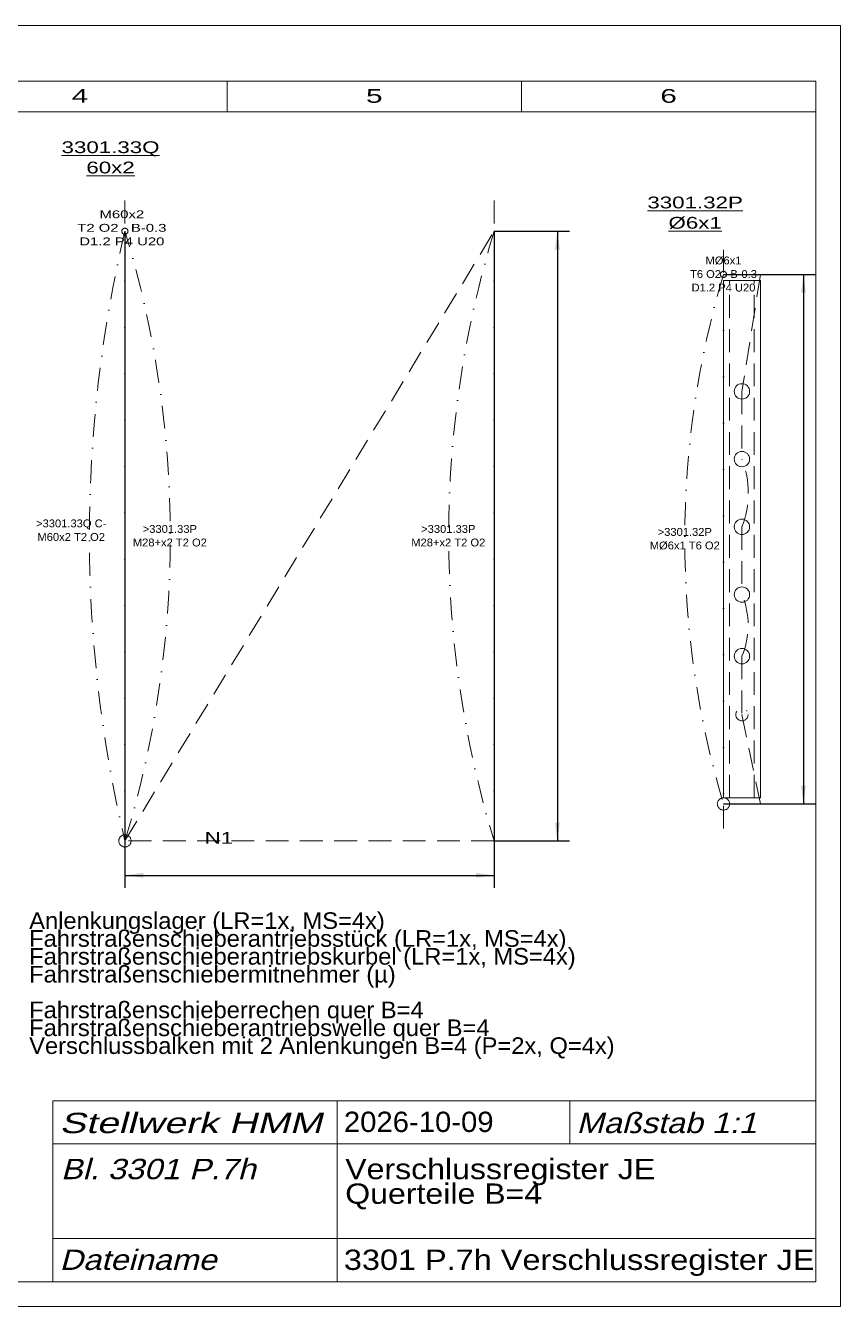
# Model space of a CAD drawing. Extents: x 1 to 296, y 1 to 209.
# Drawn here: x 163.6 to 296, y 1 to 209 of the extents above; entities that cross this region are included whole.
import ezdxf
from ezdxf.enums import TextEntityAlignment as Align

# ---------------------------------------------------------------- set-up
doc = ezdxf.new("R2010")
doc.units = 0
doc.header["$LTSCALE"] = 7.425
for name, pattern in [('DASHDOT', [1, 0.5, -0.25, 0, -0.25]), ('DASHED', [0.75, 0.5, -0.25]), ('DIVIDE', [1.25, 0.5, -0.25, 0, -0.25, 0, -0.25]), ('PHANTOM', [2.5, 1.25, -0.25, 0.25, -0.25, 0.25, -0.25])]:
    doc.linetypes.add(name, pattern=pattern)
for name, color, linetype, lineweight in [('3301 FAHRSTRAßENSCHIEBERANTRIEB', 171, 'CONTINUOUS', 18), ('3301_32P # FSTRSCHIEBERANTRIEBSWELLE', 30, 'CONTINUOUS', 18), ('3301_33Q # VERSCHLUSSBALKEN', 30, 'CONTINUOUS', 18), ('3301___ VERSCHLUSSREGISTER', 230, 'CONTINUOUS', 0), ('BEMASSUNG', 7, 'CONTINUOUS', 25), ('BESCHRIFTUNG', 7, 'CONTINUOUS', 25), ('MASSGRENZEN', 172, 'CONTINUOUS', 25), ('MASSLINIEN', 172, 'CONTINUOUS', 25), ('MASSTEXTE', 212, 'CONTINUOUS', 25), ('MITTELLINIEN', 5, 'DASHDOT', 13), ('STANDARD', 7, 'CONTINUOUS', 0)]:
    doc.layers.add(name, color=color, linetype=linetype, lineweight=lineweight)
doc.styles.add('Arial', font='arial.ttf')

# ---------------------------------------------------------------- blocks, each defined once
blk = doc.blocks.new('D407487744')
at = {"layer": 'MASSGRENZEN'}
for points in [[(179.73, 71), (182.71, 71.39), (182.71, 70.61)], [(239.73, 71), (236.76, 70.61), (236.76, 71.39)]]:
    blk.add_solid(points, dxfattribs=at)
at = {"layer": 'MASSLINIEN', "color": 172}
for p, q in [((179.73, 175.6), (179.73, 69)), ((239.73, 175.6), (239.73, 69)), ((179.73, 71), (239.73, 71))]:
    blk.add_line(p, q, dxfattribs=at)
blk = doc.blocks.new('D407487488')
at = {"layer": 'MASSGRENZEN'}
for points in [[(250, 175.6), (250.39, 172.62), (249.61, 172.62)], [(250, 76.6), (249.61, 79.57), (250.39, 79.57)]]:
    blk.add_solid(points, dxfattribs=at)
at = {"layer": 'MASSLINIEN', "color": 172}
for p, q in [((239.73, 175.6), (252, 175.6)), ((250, 175.6), (250, 76.6)), ((239.73, 76.6), (252, 76.6))]:
    blk.add_line(p, q, dxfattribs=at)
blk = doc.blocks.new('D407603200')
at = {"layer": 'MASSGRENZEN'}
for points in [[(290, 168.6), (290.39, 165.63), (289.61, 165.63)], [(290, 82.6), (289.61, 85.57), (290.39, 85.57)]]:
    blk.add_solid(points, dxfattribs=at)
at = {"layer": 'MASSLINIEN', "color": 172}
for p, q in [((277, 168.6), (292, 168.6)), ((290, 168.6), (290, 82.6)), ((277, 82.6), (292, 82.6))]:
    blk.add_line(p, q, dxfattribs=at)

msp = doc.modelspace()

# ---------------------------------------------------------------- linework, layer by layer
at = {"layer": '3301 FAHRSTRAßENSCHIEBERANTRIEB'}
for p, q in [((277, 167.6), (283, 167.6)), ((277, 83.6), (277, 167.6)), ((283, 83.6), (283, 167.6)), ((277, 83.6), (283, 83.6))]:
    msp.add_line(p, q, dxfattribs=at)
at = {"layer": '3301 FAHRSTRAßENSCHIEBERANTRIEB', "linetype": 'DASHED'}
for p, q in [((278, 83.6), (278, 167.6)), ((282, 83.6), (282, 167.6))]:
    msp.add_line(p, q, dxfattribs=at)
at = {"layer": '3301_32P # FSTRSCHIEBERANTRIEBSWELLE', "linetype": 'DIVIDE'}
for p, q in [((277, 168.6), (283, 168.6)), ((277, 82.6), (283, 82.6))]:
    msp.add_line(p, q, dxfattribs=at)
at = {"layer": '3301_32P # FSTRSCHIEBERANTRIEBSWELLE', "linetype": 'DASHED'}
for p, q in [((283, 168.6), (280, 149.6)), ((280, 149.6), (280, 138.6)), ((280, 127.6), (280, 116.6)), ((280, 106.6), (280, 97.1)), ((280, 97.1), (283, 82.6))]:
    msp.add_line(p, q, dxfattribs=at)
at = {"layer": '3301_32P # FSTRSCHIEBERANTRIEBSWELLE', "linetype": 'PHANTOM'}
for centre, radius in [((277, 168.6), 0.5), ((277, 82.6), 1)]:
    msp.add_circle(centre, radius, dxfattribs=at)
at = {"layer": '3301_32P # FSTRSCHIEBERANTRIEBSWELLE'}
for centre in [(280, 149.6), (280, 138.6), (280, 127.6), (280, 116.6), (280, 106.6)]:
    msp.add_circle(centre, 1.25, dxfattribs=at)
at = {"layer": '3301_32P # FSTRSCHIEBERANTRIEBSWELLE', "linetype": 'DIVIDE'}
msp.add_circle((280, 97.1), 1, dxfattribs=at)
at = {"layer": '3301_32P # FSTRSCHIEBERANTRIEBSWELLE', "linetype": 'DASHED'}
for centre, radius, start, end in [((265.78, 133.1), 15.25, 338.8546, 381.1454), ((268.08, 111.6), 12.93, 337.2437, 382.7563)]:
    msp.add_arc(centre, radius, start, end, dxfattribs=at)
at = {"layer": '3301_33Q # VERSCHLUSSBALKEN', "linetype": 'DASHED'}
for p, q in [((179.73, 76.6), (239.73, 175.6)), ((239.73, 76.6), (179.73, 76.6))]:
    msp.add_line(p, q, dxfattribs=at)
at = {"layer": '3301_33Q # VERSCHLUSSBALKEN', "linetype": 'PHANTOM'}
for centre, radius in [((179.73, 175.6), 0.5), ((179.73, 76.6), 1)]:
    msp.add_circle(centre, radius, dxfattribs=at)
at = {"layer": '3301_33Q # VERSCHLUSSBALKEN', "linetype": 'DASHDOT'}
for centre, start, end in [((17.37, 126.1), 343.0448, 376.9552), ((402.09, 126.1), 163.0448, 196.9552)]:
    msp.add_arc(centre, 169.74, start, end, dxfattribs=at)
at = {"layer": '3301___ VERSCHLUSSREGISTER', "linetype": 'DASHDOT'}
for centre, radius, start, end in [((389.29, 126.1), 215.33, 166.7098, 193.2902), ((420.72, 125.6), 150.01, 163.3432, 196.6568)]:
    msp.add_arc(centre, radius, start, end, dxfattribs=at)
at = {"layer": 'MITTELLINIEN'}
for p, q in [((179.73, 180.6), (179.73, 71.6)), ((239.73, 180.6), (239.73, 71.6)), ((277, 172.6), (277, 78.6))]:
    msp.add_line(p, q, dxfattribs=at)
at = {"layer": 'STANDARD'}
for p, q in [((296, 209), (1, 209)), ((296, 1), (296, 209)), ((292, 200), (5, 200)), ((196.33, 200), (196.33, 195)), ((244.17, 200), (244.17, 195)), ((292, 200), (292, 195)), ((292, 195), (10, 195)), ((292, 5), (292, 195)), ((10, 5), (292, 5)), ((1, 1), (296, 1))]:
    msp.add_line(p, q, dxfattribs=at)
at = {"layer": 'STANDARD', "lineweight": 0}
for p, q in [((168.02, 34.4), (291.91, 34.4)), ((168.02, 34.4), (168.02, 5)), ((214.22, 34.4), (214.22, 5)), ((252.02, 34.4), (252.02, 27.4)), ((168.02, 27.4), (291.91, 27.4)), ((168.02, 12), (291.91, 12))]:
    msp.add_line(p, q, dxfattribs=at)

# ---------------------------------------------------------------- block references
at = {"layer": 'BEMASSUNG'}
for name in ['D407487744', 'D407487488', 'D407603200']:
    msp.add_blockref(name, (0, 0), dxfattribs=at)

# ---------------------------------------------------------------- texts
at = {"layer": '3301_32P # FSTRSCHIEBERANTRIEBSWELLE', "insert": (277, 168.65), "char_height": 1.275, "attachment_point": 5, "line_spacing_factor": 1.035294, "style": 'Arial'}
msp.add_mtext('\\W1.017345;MØ6x1\\PT6 O2   B-0.3\\PD1.2 P4 U20', dxfattribs=at)
at = {"layer": '3301_33Q # VERSCHLUSSBALKEN', "linetype": 'DASHED', "style": 'Arial', "width": 1.356614}
msp.add_text('N1', height=1.913, dxfattribs=at).set_placement((195, 77.08), align=Align.MIDDLE_CENTER)
at = {"layer": '3301_33Q # VERSCHLUSSBALKEN', "insert": (179.23, 176.15), "char_height": 1.275, "attachment_point": 5, "line_spacing_factor": 1.035294, "style": 'Arial'}
msp.add_mtext('\\W1.356599;M60x2 \\PT2 O2   B-0.3\\PD1.2 P4 U20', dxfattribs=at)
at = {"layer": '3301_33Q # VERSCHLUSSBALKEN', "linetype": 'DASHDOT', "char_height": 1.275, "attachment_point": 5, "line_spacing_factor": 1.035294, "style": 'Arial'}
for insert in [(187.03, 126.15), (232.28, 126.15)]:
    msp.add_mtext('\\W1.017368;>3301.33P\\PM28+x2 T2 O2', dxfattribs=dict(at, insert=insert))
at = {"layer": '3301___ VERSCHLUSSREGISTER', "linetype": 'DASHDOT', "attachment_point": 5, "line_spacing_factor": 1.035294, "style": 'Arial'}
for s, insert, char_height in [('\\W1.356591;\\L3301.33Q\\P60x2', (177.39, 187.59), 1.9125), ('\\W1.356597;\\L3301.32P\\PØ6x1', (272.39, 178.59), 1.9125), ('\\W1.017342;>3301.33Q C-\\PM60x2 T2 O2', (171, 127.05), 1.275), ('\\W1.017368;>3301.32P\\PMØ6x1 T6 O2', (270.71, 125.65), 1.275)]:
    msp.add_mtext(s, dxfattribs=dict(at, insert=insert, char_height=char_height))
at = {"layer": '3301___ VERSCHLUSSREGISTER', "insert": (164.17, 65), "char_height": 2.7, "attachment_point": 1, "line_spacing_factor": 0.644444, "style": 'Arial'}
msp.add_mtext('\\W1.021006;Anlenkungslager (LR=1x, MS=4x)\\PFahrstraßenschieberantriebsstück (LR=1x, MS=4x)\\PFahrstraßenschieberantriebskurbel (LR=1x, MS=4x)\\PFahrstraßenschiebermitnehmer (µ)\\P\\PFahrstraßenschieberrechen quer B=4\\PFahrstraßenschieberantriebswelle quer B=4\\PVerschlussbalken mit 2 Anlenkungen B=4 (P=2x, Q=4x)\\P', dxfattribs=at)
at = {"layer": 'BESCHRIFTUNG', "style": 'Arial', "oblique": 15}
for s, width, p in [('Stellwerk HMM', 1.375804, (169.11, 32.44)), ('Maßstab 1:1', 1.143719, (253.11, 32.44)), ('Bl. 3301 P.7h', 1.14372, (169.33, 24.96)), ('Dateiname', 1.143709, (169.11, 10.22))]:
    msp.add_text(s, height=3.3, dxfattribs=dict(at, width=width)).set_placement(p, align=Align.TOP_LEFT)
at = {"layer": 'BESCHRIFTUNG', "style": 'Arial'}
for s, width, p in [('2026-10-09', 1.031837, (215.31, 32.62)), ('3301 P.7h Verschlussregister JE', 1.14372, (215.31, 10.22))]:
    msp.add_text(s, height=3.3, dxfattribs=dict(at, width=width)).set_placement(p, align=Align.TOP_LEFT)
at = {"layer": 'BESCHRIFTUNG', "insert": (215.53, 24.96), "char_height": 3.3, "attachment_point": 1, "line_spacing_factor": 0.727273, "style": 'Arial'}
msp.add_mtext('\\W1.130224;Verschlussregister JE\\PQuerteile B=4', dxfattribs=at)
at = {"layer": 'STANDARD', "style": 'Arial'}
for s, width, p in [('4', 1.547923, (172.42, 196.47)), ('5', 1.547922, (220.25, 196.47)), ('6', 1.547923, (268.08, 196.47))]:
    msp.add_text(s, height=2.23, dxfattribs=dict(at, width=width)).set_placement(p, align=Align.CENTER)

doc.saveas('drawing.dxf')
